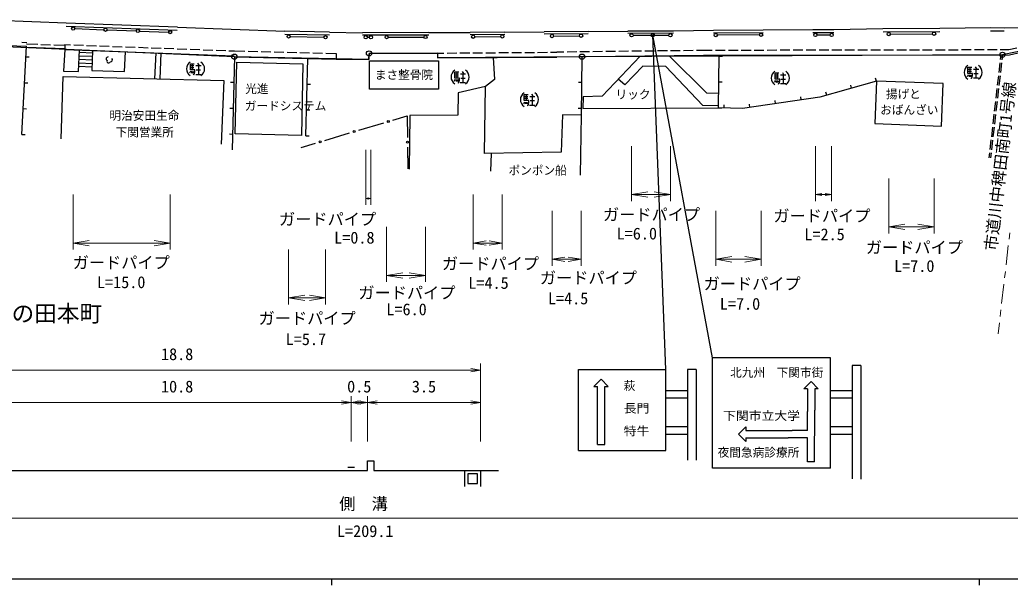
# Model space of a CAD drawing. Units: millimetres at full size, sheet at 1:1000, with parts at other scales. Extents: x 40000 to 680000, y 20000 to 380000.
# Drawn here: x 119839 to 272816, y 204000 to 291335 of the extents above; entities that cross this region are included whole.
import ezdxf
from ezdxf.enums import TextEntityAlignment as Align

# ---------------------------------------------------------------- set-up
doc = ezdxf.new("R2010")
doc.units = ezdxf.units.MM
doc.header["$LTSCALE"] = 1000
for name, color, linetype, lineweight in [('M-BGD', 7, 'Continuous', 25), ('M-BMK-HTXT', 7, 'Continuous', 13), ('M-BMK-ROW', 30, 'Continuous', 25), ('M-STR-HTXT', 7, 'Continuous', 13), ('M-STR-STRC', 7, 'Continuous', 25), ('M-TTL-BAND', 7, 'Continuous', 25)]:
    doc.layers.add(name, color=color, linetype=linetype, lineweight=lineweight)
doc.styles.add('ＭＳ ゴシック', font='')
doc.styles.get('ＭＳ ゴシック').set_extended_font_data('MS Gothic')

# ---------------------------------------------------------------- blocks, each defined once
blk = doc.blocks.new('open_arrow')
at = {"color": 0, "linetype": 'Continuous', "lineweight": -2}
blk.add_lwpolyline([(7.5, 1.25), (0, 0), (7.5, -1.25)], dxfattribs=at)

msp = doc.modelspace()

# ---------------------------------------------------------------- linework, layer by layer
at = {"layer": 'M-BGD'}
for p, q in [((144157, 289683), (126989, 290316)), ((207650, 289190), (200841, 289110)), ((220828, 289250), (213732, 289243)), ((234675, 289314), (226995, 289268)), ((245595, 289308), (242338, 289299)), ((261935, 289478), (253170, 289424)), ((271865, 289564), (269791, 289574)), ((78891, 288841), (120887, 287247)), ((120147, 287875), (120910, 287846)), ((120897, 287631), (122603, 287564)), ((167650, 288938), (160765, 289068)), ((182999, 288980), (172773, 288939)), ((194766, 289066), (189412, 289009)), ((120165, 273637), (120887, 287247)), ((120878, 287132), (126787, 286899)), ((123103, 287544), (124601, 287485)), ((125101, 287465), (126807, 287398)), ((126778, 286755), (126607, 283426)), ((126806, 287504), (126778, 286755)), ((126778, 286755), (152974, 285786)), ((126806, 287504), (127662, 287473)), ((128162, 287454), (129661, 287399)), ((128925, 283343), (129066, 286670)), ((129052, 286336), (131070, 286250)), ((130161, 287380), (131660, 287325)), ((131085, 286596), (130956, 283488)), ((132159, 287306), (133658, 287251)), ((134158, 287232), (135657, 287177)), ((135994, 283341), (136139, 286409)), ((136157, 287159), (137656, 287103)), ((138155, 287085), (139654, 287029)), ((140154, 287011), (141653, 286955)), ((140851, 286234), (140647, 282232)), ((141644, 286205), (141471, 282213)), ((142153, 286937), (143652, 286881)), ((144151, 286863), (145650, 286807)), ((146150, 286789), (147649, 286733)), ((148148, 286715), (149647, 286660)), ((150147, 286641), (151646, 286586)), ((152146, 286567), (153002, 286535)), ((153002, 286535), (154612, 286495)), ((155112, 286483), (156611, 286445)), ((157111, 286433), (158611, 286395)), ((159110, 286383), (160610, 286345)), ((161110, 286333), (162609, 286296)), ((163109, 286283), (164609, 286246)), ((165109, 286233), (166608, 286196)), ((167108, 286183), (168718, 286143)), ((168718, 286143), (168695, 285243)), ((173771, 285221), (173780, 286147)), ((173780, 286147), (184369, 286190)), ((184369, 286190), (185325, 286197)), ((184369, 286190), (184375, 285440)), ((185825, 286201), (187325, 286212)), ((187825, 286215), (189325, 286227)), ((189825, 286230), (191325, 286241)), ((191825, 286245), (193325, 286256)), ((193825, 286260), (195325, 286271)), ((195825, 286275), (197325, 286286)), ((197825, 286290), (199325, 286301)), ((199825, 286304), (201325, 286316)), ((201825, 286319), (202781, 286326)), ((202776, 286392), (203861, 286404)), ((204360, 286410), (205860, 286427)), ((206360, 286433), (207860, 286450)), ((208360, 286456), (209860, 286473)), ((210360, 286479), (211860, 286496)), ((212360, 286502), (213860, 286519)), ((214360, 286525), (215860, 286542)), ((216360, 286548), (217860, 286565)), ((218360, 286571), (219859, 286588)), ((220359, 286594), (221859, 286611)), ((222359, 286617), (223859, 286634)), ((224359, 286640), (225443, 286652)), ((225443, 286652), (226785, 286655)), ((227285, 286656), (228785, 286658)), ((229285, 286659), (230785, 286662)), ((231285, 286663), (232785, 286665)), ((233285, 286666), (234785, 286669)), ((235285, 286670), (236785, 286672)), ((237285, 286673), (238785, 286676)), ((239285, 286677), (240785, 286680)), ((241285, 286680), (242785, 286683)), ((243285, 286684), (244785, 286687)), ((245285, 286688), (246785, 286690)), ((247285, 286691), (248785, 286694)), ((249285, 286695), (250785, 286697)), ((251285, 286698), (252785, 286701)), ((253285, 286702), (254785, 286705)), ((255285, 286705), (256785, 286708)), ((257285, 286709), (258785, 286712)), ((259285, 286713), (260785, 286715)), ((261285, 286716), (262785, 286719)), ((263285, 286720), (264785, 286722)), ((265285, 286723), (266785, 286726)), ((267285, 286727), (268785, 286730)), ((269285, 286730), (270785, 286733)), ((271285, 286734), (272627, 286736)), ((272627, 286736), (273843, 287012)), ((272717, 285937), (277675, 287060)), ((120801, 285620), (121300, 285593)), ((128982, 284687), (131001, 284602)), ((129005, 285237), (131024, 285151)), ((129028, 285786), (131047, 285701)), ((146189, 283615), (146189, 284552)), ((146189, 284552), (146774, 284552)), ((146486, 284552), (146486, 283615)), ((147307, 284617), (147482, 284323)), ((152980, 285636), (152480, 285647)), ((152980, 285636), (152656, 271267)), ((152980, 285636), (168695, 285243)), ((153122, 273705), (153372, 284785)), ((153372, 284785), (163581, 284555)), ((163581, 284555), (163331, 273475)), ((164036, 273421), (164305, 285353)), ((168695, 285243), (173771, 285221)), ((173848, 280630), (173856, 285020)), ((173856, 285020), (184518, 285001)), ((184375, 285440), (202786, 285576)), ((184518, 285001), (184511, 280612)), ((192945, 285503), (193175, 282131)), ((202785, 285592), (225449, 285852)), ((206675, 285637), (206175, 285642)), ((206675, 285637), (206572, 276617)), ((215684, 285740), (209784, 279525)), ((225965, 279988), (220158, 285791)), ((225449, 285852), (272717, 285937)), ((227779, 277735), (227856, 285857)), ((227855, 285734), (228355, 285730)), ((271221, 284692), (271049, 283202)), ((271364, 285934), (271278, 285188)), ((271471, 284678), (271299, 283187)), ((271616, 285935), (271528, 285174)), ((126607, 283426), (128925, 283343)), ((128960, 284180), (130981, 284094)), ((130956, 283488), (135994, 283341)), ((146191, 283379), (146074, 283088)), ((146189, 284261), (146719, 284261)), ((146189, 283967), (146716, 283967)), ((146897, 283615), (146189, 283615)), ((146309, 283380), (146369, 283088)), ((146485, 283379), (146544, 283090)), ((146602, 283379), (146720, 283144)), ((146716, 282852), (146839, 283020)), ((146839, 283020), (146897, 283311)), ((146897, 283311), (146897, 283615)), ((147016, 284261), (147838, 284261)), ((147016, 284261), (147831, 284261)), ((147075, 283615), (147773, 283615)), ((147421, 284261), (147421, 282910)), ((187056, 282339), (187056, 283277)), ((187056, 283277), (187642, 283277)), ((187354, 283277), (187354, 282339)), ((188175, 283342), (188350, 283047)), ((216076, 284159), (213284, 281316)), ((219603, 284128), (216076, 284159)), ((225317, 278098), (219603, 284128)), ((236514, 282188), (236514, 283126)), ((236514, 283126), (237099, 283126)), ((236811, 283126), (236811, 282188)), ((237632, 283191), (237807, 282896)), ((266298, 283057), (266298, 283994)), ((266298, 283994), (266883, 283994)), ((266298, 283703), (266828, 283703)), ((266298, 283409), (266825, 283409)), ((267006, 283057), (266298, 283057)), ((266596, 283994), (266596, 283057)), ((267006, 282753), (267006, 283057)), ((267126, 283703), (267947, 283703)), ((267126, 283703), (267941, 283703)), ((267184, 283057), (267882, 283057)), ((267417, 284059), (267591, 283765)), ((267530, 283703), (267530, 282352)), ((120589, 281625), (121088, 281599)), ((126219, 272928), (126553, 282567)), ((126553, 282567), (151347, 281978)), ((146606, 282913), (146716, 282852)), ((147013, 282910), (147828, 282910)), ((151347, 281978), (150953, 272105)), ((152890, 281637), (152390, 281648)), ((187059, 282103), (186942, 281813)), ((187056, 282986), (187587, 282986)), ((187056, 282692), (187583, 282692)), ((187765, 282339), (187056, 282339)), ((187176, 282105), (187237, 281813)), ((187353, 282103), (187411, 281815)), ((187470, 282103), (187587, 281868)), ((187474, 281638), (187583, 281576)), ((187583, 281576), (187706, 281744)), ((187706, 281744), (187765, 282035)), ((187765, 282035), (187765, 282339)), ((187881, 281635), (188696, 281635)), ((187884, 282986), (188705, 282986)), ((187884, 282986), (188699, 282986)), ((187942, 282339), (188641, 282339)), ((188288, 282986), (188288, 281635)), ((193175, 282131), (191745, 281056)), ((206630, 281637), (206130, 281643)), ((213284, 281316), (212287, 282162)), ((227817, 281734), (228317, 281730)), ((236516, 281952), (236399, 281662)), ((236514, 282835), (237044, 282835)), ((236514, 282541), (237041, 282541)), ((237222, 282188), (236514, 282188)), ((236634, 281954), (236694, 281662)), ((236810, 281952), (236869, 281664)), ((236927, 281952), (237045, 281717)), ((236931, 281487), (237041, 281425)), ((237041, 281425), (237164, 281593)), ((237164, 281593), (237222, 281884)), ((237222, 281884), (237222, 282188)), ((237338, 281484), (238153, 281484)), ((237341, 282835), (238163, 282835)), ((237341, 282835), (238156, 282835)), ((237400, 282188), (238098, 282188)), ((237746, 282835), (237746, 281484)), ((252164, 281862), (251918, 275300)), ((252164, 281862), (252027, 282343)), ((262474, 281476), (252164, 281862)), ((266301, 282821), (266183, 282530)), ((266418, 282822), (266479, 282530)), ((266594, 282821), (266653, 282532)), ((266712, 282821), (266829, 282586)), ((266715, 282355), (266825, 282294)), ((266825, 282294), (266948, 282462)), ((266948, 282462), (267006, 282753)), ((267123, 282352), (267937, 282352)), ((270992, 282705), (270820, 281215)), ((271242, 282691), (271070, 281201)), ((164216, 281419), (164716, 281408)), ((184511, 280612), (173848, 280630)), ((187559, 280042), (187480, 276621)), ((191745, 281056), (187559, 280042)), ((191641, 270675), (191745, 281056)), ((227801, 279965), (225965, 279988)), ((244469, 279673), (244332, 280154)), ((248317, 280767), (248180, 281248)), ((262228, 274914), (262474, 281476)), ((270762, 280718), (270591, 279228)), ((271012, 280704), (270841, 279214)), ((197770, 278625), (197652, 278335)), ((197767, 278861), (197767, 279799)), ((197767, 279799), (198352, 279799)), ((197767, 279508), (198297, 279508)), ((197767, 279213), (198294, 279213)), ((198475, 278861), (197767, 278861)), ((197887, 278627), (197947, 278335)), ((198063, 278625), (198122, 278336)), ((198064, 279799), (198064, 278861)), ((198181, 278625), (198298, 278390)), ((198417, 278266), (198475, 278557)), ((198475, 278557), (198475, 278861)), ((198595, 279508), (199416, 279508)), ((198595, 279508), (199409, 279508)), ((198653, 278861), (199351, 278861)), ((198886, 279863), (199060, 279569)), ((198999, 279508), (198999, 278156)), ((206881, 279442), (206822, 277623)), ((209784, 279525), (206881, 279442)), ((236583, 278378), (236511, 278873)), ((240541, 278954), (240469, 279449)), ((270533, 278731), (270362, 277241)), ((270783, 278717), (270612, 277227)), ((120377, 277631), (120876, 277604)), ((152800, 277638), (152300, 277649)), ((164126, 277420), (164626, 277409)), ((198184, 278159), (198294, 278098)), ((198294, 278098), (198417, 278266)), ((198591, 278156), (199406, 278156)), ((206584, 277637), (206084, 277643)), ((206822, 277623), (227779, 277735)), ((227782, 278056), (225317, 278098)), ((227779, 277735), (228279, 277730)), ((228638, 277712), (228651, 278211)), ((232625, 277801), (232553, 278296)), ((172208, 274282), (176042, 275421)), ((177480, 275849), (179685, 276504)), ((179685, 276504), (179716, 273169)), ((180085, 276557), (179997, 268241)), ((187480, 276621), (180085, 276557)), ((203668, 276631), (203439, 270879)), ((206572, 276617), (203668, 276631)), ((206572, 276617), (206410, 267335)), ((270304, 276744), (270132, 275254)), ((270554, 276730), (270382, 275240)), ((166936, 272715), (170770, 273855)), ((251918, 275300), (262228, 274914)), ((270075, 274758), (269903, 273267)), ((270325, 274743), (270153, 273253)), ((120165, 273637), (120664, 273610)), ((152709, 273639), (152210, 273650)), ((163331, 273475), (153122, 273705)), ((164036, 273421), (164536, 273410)), ((269846, 272771), (269674, 271281)), ((270096, 272757), (269924, 271266)), ((163293, 271633), (165498, 272288)), ((179731, 271669), (179763, 268334)), ((203439, 270879), (191641, 270675)), ((269617, 270784), (269531, 270038)), ((269867, 270770), (269779, 270009)), ((192671, 270693), (192562, 267970)), ((170519, 222221), (171519, 222221)), ((173519, 221721), (173519, 223221)), ((173519, 223221), (174527, 223221)), ((174527, 223221), (174527, 221721)), ((117269, 221721), (134769, 221721)), ((134769, 221721), (139769, 221721)), ((139769, 221721), (171019, 221721)), ((171019, 221721), (173519, 221721)), ((174527, 221721), (193769, 221721)), ((188519, 221721), (188519, 219221)), ((189019, 221221), (189019, 219721)), ((190519, 221221), (189019, 221221)), ((190519, 219721), (190519, 221221)), ((191019, 221721), (191019, 219221)), ((189019, 219721), (190519, 219721))]:
    msp.add_line(p, q, dxfattribs=at)
msp.add_lwpolyline([(252164, 281862), (243413, 279372), (231485, 277635), (227779, 277735)], dxfattribs=at)
for centre in [(176761, 275635), (171489, 274068), (166217, 272501), (179724, 272419)]:
    msp.add_circle(centre, 150, dxfattribs=at)
for centre, radius, start, end in [((133479, 285301), 299, 91.74636, 235.5798), ((133551, 284940), 267, 154.82658, 341.7694), ((133852, 285153), 299, 261.01619, 44.84963), ((146849, 283761), 1264, 123.85503, 236.14497), ((147120, 283761), 1264, 303.85503, 56.14497), ((187716, 282486), 1264, 123.85503, 236.14497), ((187988, 282486), 1264, 303.85503, 56.14497), ((237174, 282335), 1264, 123.85503, 236.14497), ((237445, 282335), 1264, 303.85503, 56.14497), ((266958, 283203), 1264, 123.85503, 236.14497), ((267229, 283203), 1264, 303.85503, 56.14497), ((198427, 279008), 1264, 123.85503, 236.14497), ((198698, 279008), 1264, 303.85503, 56.14497)]:
    msp.add_arc(centre, radius, start, end, dxfattribs=at)
at = {"layer": 'M-BMK-HTXT'}
for p, q in [((272753, 258440), (272638, 257447)), ((272524, 256453), (272180, 253473)), ((272066, 252480), (271951, 251486)), ((271837, 250493), (271493, 247512)), ((271378, 246519), (271264, 245526)), ((271149, 244532), (270950, 242804))]:
    msp.add_line(p, q, dxfattribs=at)
at = {"layer": 'M-BMK-ROW'}
for points in [[(184369, 286190), (173780, 286147), (173771, 285221), (152980, 285636), (78695, 288849), (68743, 289219)], [(465295, 280563), (443194, 280631), (442545, 281759), (438086, 285777), (424020, 289090), (404884, 288881), (384349, 288587), (383196, 287994), (348603, 287926), (320199, 287720), (295855, 287324), (277658, 287136), (271616, 285935), (206675, 285637), (184375, 285440)]]:
    msp.add_lwpolyline(points, dxfattribs=at)
at = {"layer": 'M-STR-HTXT'}
for p, q in [((173274, 271234), (173274, 262735)), ((174074, 271234), (174074, 262735)), ((214333, 271837), (214333, 263337)), ((220333, 271837), (220333, 263337)), ((242739, 271837), (242739, 263337)), ((245239, 271837), (245239, 263337)), ((254062, 266837), (254062, 258337)), ((261062, 266837), (261062, 258337)), ((128078, 264337), (128078, 255837)), ((143067, 264337), (143067, 255837)), ((173274, 263735), (174074, 263735)), ((189865, 264340), (189865, 255840)), ((194365, 264340), (194365, 255840)), ((214333, 264337), (220333, 264337)), ((242739, 264337), (245239, 264337)), ((202044, 261837), (202044, 253337)), ((206544, 261837), (206544, 253337)), ((227337, 261837), (227337, 253337)), ((234337, 261837), (234337, 253337)), ((176500, 259337), (176500, 250837)), ((182500, 259337), (182500, 250837)), ((254062, 259337), (261062, 259337)), ((128078, 256837), (143067, 256837)), ((161360, 255875), (161360, 247375)), ((167059, 255875), (167059, 247375)), ((189865, 256840), (194365, 256840)), ((202044, 254337), (206544, 254337)), ((227337, 254337), (234337, 254337)), ((176500, 251837), (182500, 251837)), ((161360, 248375), (167059, 248375)), ((97269, 237221), (191019, 237221)), ((191019, 226221), (191019, 238221)), ((171019, 226221), (171019, 233221)), ((173519, 226221), (173519, 233221)), ((117269, 232221), (171019, 232221)), ((171019, 232221), (173519, 232221)), ((173519, 232221), (191019, 232221)), ((68743, 214337), (277675, 214337))]:
    msp.add_line(p, q, dxfattribs=at)
at = {"layer": 'M-STR-STRC'}
for p, q in [((127008, 290816), (114046, 291335)), ((144175, 290183), (127008, 290816)), ((128327, 289967), (132824, 289801)), ((133324, 289783), (137821, 289617)), ((138321, 289598), (142818, 289433)), ((144175, 290183), (160775, 289568)), ((167660, 289438), (160775, 289568)), ((167660, 289438), (172771, 289339)), ((182997, 289380), (172771, 289339)), ((182997, 289380), (189408, 289359)), ((194762, 289416), (189408, 289359)), ((194762, 289416), (200837, 289460)), ((207646, 289540), (200837, 289460)), ((207646, 289540), (213732, 289593)), ((220828, 289600), (213732, 289593)), ((226993, 289668), (220828, 289600)), ((234672, 289714), (226993, 289668)), ((242337, 289799), (234672, 289714)), ((245594, 289808), (242337, 289799)), ((253167, 289924), (245594, 289808)), ((261932, 289978), (253167, 289924)), ((254312, 289131), (260812, 289171)), ((269793, 290074), (261932, 289978)), ((271868, 290064), (269793, 290074)), ((287985, 290206), (271868, 290064)), ((161610, 288752), (166809, 288654)), ((173524, 288642), (173824, 288644)), ((176750, 288655), (182250, 288677)), ((190115, 288717), (194115, 288759)), ((202294, 288827), (206294, 288874)), ((214583, 288944), (220083, 288949)), ((226846, 239115), (217602, 288947)), ((219618, 237312), (217602, 288947)), ((234087, 289011), (227587, 288972)), ((242989, 289001), (244989, 289006)), ((245039, 239115), (226846, 239115)), ((226846, 222085), (226846, 239115)), ((245039, 222085), (245039, 239115)), ((206118, 237312), (219618, 237312)), ((206118, 224812), (206118, 237312)), ((219618, 224812), (219618, 237312)), ((222978, 237312), (222978, 223312)), ((224322, 237312), (222978, 237312)), ((224322, 237312), (224322, 223312)), ((249743, 237960), (248399, 237960)), ((248399, 237960), (248399, 220451)), ((249743, 237960), (249743, 220371)), ((209618, 235812), (208498, 234692)), ((210738, 234692), (209618, 235812)), ((208498, 234692), (209058, 234692)), ((209064, 225731), (209053, 234692)), ((210178, 234692), (210738, 234692)), ((210178, 225732), (210178, 234692)), ((240935, 234352), (242055, 235472)), ((241495, 234352), (240935, 234352)), ((241495, 234352), (241495, 230836)), ((242055, 235472), (243175, 234352)), ((243175, 234352), (242615, 234352)), ((242615, 234352), (242616, 231035)), ((222978, 234040), (219618, 234040)), ((219618, 232920), (222978, 232920)), ((248399, 234040), (245039, 234040)), ((245039, 232920), (248399, 232920)), ((242606, 223052), (242616, 231035)), ((241495, 227890), (241495, 230836)), ((222978, 228440), (219618, 228440)), ((230846, 227330), (231966, 228450)), ((231966, 228450), (231966, 227890)), ((248399, 228440), (245039, 228440)), ((219618, 227320), (222978, 227320)), ((231966, 226210), (230846, 227330)), ((231966, 227890), (239163, 227890)), ((231966, 226770), (238522, 226770)), ((231966, 226770), (231966, 226210)), ((241495, 226770), (238522, 226770)), ((241495, 227890), (239163, 227890)), ((241495, 223054), (241495, 226770)), ((245039, 227320), (248399, 227320)), ((209064, 225731), (210178, 225732)), ((206118, 224812), (219618, 224812)), ((245039, 222085), (226846, 222085)), ((242606, 223052), (241495, 223054))]:
    msp.add_line(p, q, dxfattribs=at)
for centre in [(128078, 289976), (133074, 289792), (138071, 289608), (143067, 289423), (206544, 288877), (214333, 288944), (217602, 288947), (220333, 288950), (227337, 288970), (234337, 289012), (242739, 289000), (245239, 289007), (254062, 289129), (261062, 289172), (161360, 288757), (167059, 288649), (173274, 288641), (174074, 288644), (176500, 288654), (182500, 288678), (189865, 288714), (194365, 288762), (202044, 288824)]:
    msp.add_circle(centre, 250, dxfattribs=at)
at = {"layer": 'M-TTL-BAND'}
for p, q in [((40000, 205000), (579000, 205000)), ((168000, 205000), (168000, 204000)), ((268000, 205000), (268000, 204000))]:
    msp.add_line(p, q, dxfattribs=at)
at = {"layer": 'M-TTL-BAND', "color": 30}
for centre in [(173780, 286147), (271616, 285935), (152980, 285636), (206675, 285637)]:
    msp.add_circle(centre, 400, dxfattribs=at)

# ---------------------------------------------------------------- block references
at = {"layer": 'M-STR-HTXT'}
for p, xscale, yscale in [((214333, 264337), 333, 333), ((173274, 263735), 66.7, 66.7), ((242739, 264337), 133, 133), ((254062, 259337), 333, 333), ((128078, 256837), 333, 333), ((189865, 256840), 267, 267), ((202044, 254337), 267, 267), ((227337, 254337), 333, 333), ((176500, 251837), 333, 333), ((161360, 248375), 333, 333), ((171019, 232221), 200, 200), ((173519, 232221), 200, 200)]:
    msp.add_blockref('open_arrow', p, dxfattribs=dict(at, xscale=xscale, yscale=yscale))
at = {"layer": 'M-STR-HTXT', "rotation": 180}
for p, xscale, yscale in [((220333, 264337), 333, 333), ((174074, 263735), 66.7, 66.7), ((245239, 264337), 133, 133), ((261062, 259337), 333, 333), ((143067, 256837), 333, 333), ((194365, 256840), 267, 267), ((206544, 254337), 267, 267), ((234337, 254337), 333, 333), ((182500, 251837), 333, 333), ((167059, 248375), 333, 333), ((191019, 237221), 200, 200), ((171019, 232221), 200, 200), ((173519, 232221), 200, 200), ((191019, 232221), 200, 200)]:
    msp.add_blockref('open_arrow', p, dxfattribs=dict(at, xscale=xscale, yscale=yscale))

# ---------------------------------------------------------------- texts
at = {"layer": 'M-BGD', "style": 'ＭＳ ゴシック'}
for s, p in [('まさ整骨院', (179175, 282834)), ('光進', (156459, 280671)), ('リック', (214558, 279801)), ('揚げと', (256317, 279866)), ('ガードシステム', (160891, 278029)), ('明治安田生命', (139080, 276537)), ('おばんざい', (257232, 277414)), ('下関営業所', (139137, 273961)), ('ポンポン船', (199822, 268071))]:
    msp.add_text(s, height=1320, dxfattribs=at).set_placement(p, align=Align.MIDDLE_CENTER)
at = {"layer": 'M-BMK-HTXT', "style": 'ＭＳ ゴシック'}
msp.add_text('市道川中稗田南町1号線', height=1833, rotation=83.423, dxfattribs=at).set_placement((269778, 255678), align=Align.MIDDLE_LEFT)
msp.add_text('山の田本町', height=2566, dxfattribs=at).set_placement((123816, 245974), align=Align.MIDDLE_CENTER)
at = {"layer": 'M-STR-HTXT', "style": 'ＭＳ ゴシック'}
for s, p in [('ガードパイプ', (167376, 260535)), ('ガードパイプ', (217420, 261250)), ('ガードパイプ', (243738, 261051)), ('ガードパイプ', (258020, 256172)), ('ガードパイプ', (135511, 253832)), ('ガードパイプ', (192545, 253670)), ('ガードパイプ', (207670, 251474)), ('ガードパイプ', (232963, 250565)), ('ガードパイプ', (179635, 249162)), ('ガードパイプ', (164226, 245227)), ('側\u3000溝', (172930, 216569))]:
    msp.add_text(s, height=1833, dxfattribs=at).set_placement(p, align=Align.MIDDLE_CENTER)
for s, p in [('L=0.8', (171515, 256221)), ('L=6.0', (215145, 256851)), ('L=2.5', (244143, 256737)), ('L=7.0', (258000, 251837)), ('L=15.0', (135500, 249337)), ('L=4.5', (192237, 249229)), ('L=4.5', (204529, 246836)), ('L=7.0', (231084, 245998)), ('L=6.0', (179576, 245147)), ('L=5.7', (164028, 240538)), ('18.8', (144144, 238221)), ('10.8', (144144, 233221)), ('0.5', (172269, 233221)), ('3.5', (182269, 233221)), ('L=209.1', (173194, 210889))]:
    msp.add_text(s, height=1833, dxfattribs=at).set_placement(p, align=Align.BOTTOM_CENTER)
at = {"layer": 'M-STR-STRC', "style": 'ＭＳ ゴシック'}
msp.add_text('北九州\u3000下関市街', height=1320, dxfattribs=at).set_placement((243960, 236842), align=Align.MIDDLE_RIGHT)
for s, p in [('萩', (213118, 234812)), ('夜間急病診療所', (227637, 224505))]:
    msp.add_text(s, height=1320, dxfattribs=at).set_placement(p, align=Align.MIDDLE_LEFT)
at = {"layer": 'M-STR-STRC', "style": 'ＭＳ ゴシック', "width": 1.1}
for s, p in [('長門', (213118, 231312)), ('下関市立大学', (228467, 230170)), ('特牛', (213118, 227812))]:
    msp.add_text(s, height=1320, dxfattribs=at).set_placement(p, align=Align.MIDDLE_LEFT)

doc.saveas('drawing.dxf')
